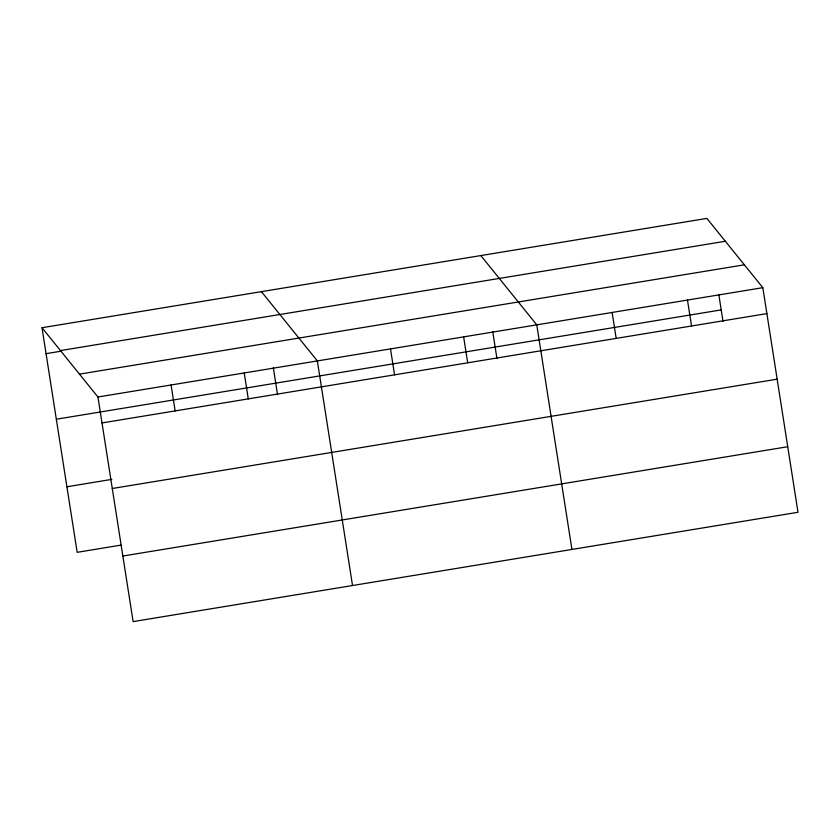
<?xml version="1.0" encoding="UTF-8"?>
<svg xmlns="http://www.w3.org/2000/svg" width="840" height="840" viewBox="0 0 840 840"><rect width="100%" height="100%" fill="white"/><g stroke="black" fill="none" stroke-linecap="round" stroke-linejoin="round"><path stroke-width="1.26" d="M42 327.726L706.881 218.4L762.825 287.679L798 512.274L133.119 621.6L97.944 397.005L42 327.726L77.175 552.321L120.792 545.15M60.459 350.584L725.351 241.259M46.063 353.661L61.457 351.131M79.485 374.136L744.366 264.81M97.944 397.005L762.825 287.679M56.333 419.223L721.214 309.897M102.008 422.94L766.889 313.614M66.906 486.769L111.814 479.378M112.277 488.502L777.158 379.176M122.85 556.038L787.731 446.723M480.827 255.57L536.77 324.849L571.935 549.444M261.408 291.648L317.352 360.927L352.527 585.522M718.799 294.473L723.009 321.363M687.477 300.069L691.541 326.004M612.119 312.459L616.182 338.394M492.733 331.643L496.944 358.533M463.628 336.872L467.691 362.817M390.495 348.894L394.558 374.84M273.326 367.721L277.536 394.611M244.22 372.95L248.283 398.895M171.087 384.972L175.14 410.918"/></g></svg>
